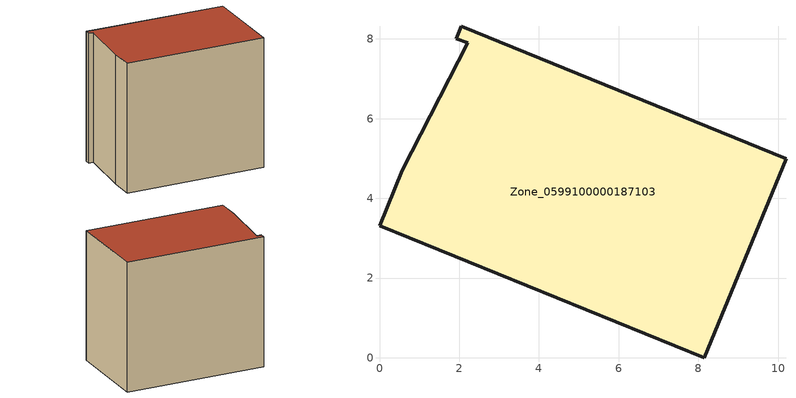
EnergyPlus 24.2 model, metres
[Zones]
Zone_0599100000187103
 floor ground (C_G): 0.57,4.71 2.21,7.9 1.92,8.01 2.05,8.32 10.2,5 8.15,0 0,3.31 z0
 wall outside (C_F): 8.15,0 10.2,5 2.05,8.32 1.92,8.01 2.21,7.9 0.57,4.71 0,3.31 8.15,0 z0:8.1
 roof outside (C_R): 2.21,7.9 0.57,4.71 0,3.31 8.15,0 10.2,5 2.05,8.32 1.92,8.01 z8.1
[BUILDING]
Pand.0599100000187103: North Axis=0; Terrain=City; Loads Convergence Tolerance Value=0.04; Temperature Convergence Tolerance Value=0.4; Solar Distribution=FullExterior; Maximum Number of Warmup Days=25; Minimum Number of Warmup Days=1
[Site:Location]
Rotterdam.The.Hague.AP_ZH_NLD Design_Conditions: Latitude=51.96; Longitude=4.45; Time Zone=1; Elevation=-4.5
[SITE:GROUNDTEMPERATURE:BUILDINGSURFACE]
18, 18, 18, 18, 18, 18, 18, 18, 18, 18, 18, 18
[MATERIAL] Thermal Absorptance=0.9; Solar Absorptance=0.7; Visible Absorptance=0.7
Name | Roughness | Thickness | Conductivity | Density | Specific Heat
G.TI.1975-1991 | MediumSmooth | 0.15 | 0.288461 | 540 | 1210
F.TI.1975-1991 | Rough | 0.3 | 0.230769 | 1920 | 840
R.TI.1975-1991 | MediumRough | 0.2 | 0.153846 | 1500 | 1000
[CONSTRUCTION]
C_G: G.TI.1975-1991
C_F: F.TI.1975-1991
C_R: R.TI.1975-1991
[ZONE]
Zone_0599100000187103: Type=1; Multiplier=1; Ceiling Height=Autocalculate; Volume=Autocalculate; Floor Area=autocalculate; Part of Total Floor Area=Yes
[ZONEINFILTRATION:DESIGNFLOWRATE]
Infil_Zone_0599100000187103: Zone or ZoneList or Space or SpaceList=Zone_0599100000187103; Schedule=AlwaysOn; Design Flow Rate Calculation Method=Flow/Area; Flow Rate per Floor Area=0.003; Constant Term Coefficient=1; Temperature Term Coefficient=0; Velocity Term Coefficient=0; Velocity Squared Term Coefficient=0
[HVACTEMPLATE:ZONE:IDEALLOADSAIRSYSTEM]
Zone_0599100000187103: Maximum Heating Supply Air Temperature=50; Minimum Cooling Supply Air Temperature=13; Maximum Heating Supply Air Humidity Ratio=0.0156; Minimum Cooling Supply Air Humidity Ratio=0.0077; Heating Limit=NoLimit; Cooling Limit=NoLimit; Dehumidification Control Type=ConstantSensibleHeatRatio; Cooling Sensible Heat Ratio=0.7; Dehumidification Setpoint=60; Humidification Control Type=None; Humidification Setpoint=30; Outdoor Air Method=None; Outdoor Air Flow Rate per Person=0.00944; Outdoor Air Flow Rate per Zone Floor Area=0; Outdoor Air Flow Rate per Zone=0; Demand Controlled Ventilation Type=None; Outdoor Air Economizer Type=NoEconomizer; Heat Recovery Type=None; Sensible Heat Recovery Effectiveness=0.7; Latent Heat Recovery Effectiveness=0.65
[ZONECONTROL:THERMOSTAT]
ThermostatControl_Zone_0599100000187103: Zone or ZoneList=Zone_0599100000187103; Control Type Schedule=DualSetpointControlType; Control 1=Thermostat_Zone_0599100000187103; Temperature Difference Between Cutout And Setpoint=0
[THERMOSTATSETPOINT:DUALSETPOINT]
Thermostat_Zone_0599100000187103: Heating Setpoint Temperature Schedule=HeatingSetpoint_Zone_0599100000187103; Cooling Setpoint Temperature Schedule=CoolingSetpoint_Zone_0599100000187103
[SCHEDULE:COMPACT]
HeatingSetpoint_Zone_0599100000187103: Through: 12/31, For: AllDays, Until: 24:00, 21
CoolingSetpoint_Zone_0599100000187103: Through: 12/31, For: AllDays, Until: 24:00, 24
DualSetpointControlType: Through: 12/31, For: AllDays, Until: 24:00, 4
AlwaysOn: Through: 12/31, For: AllDays, Until: 24:00, 1
